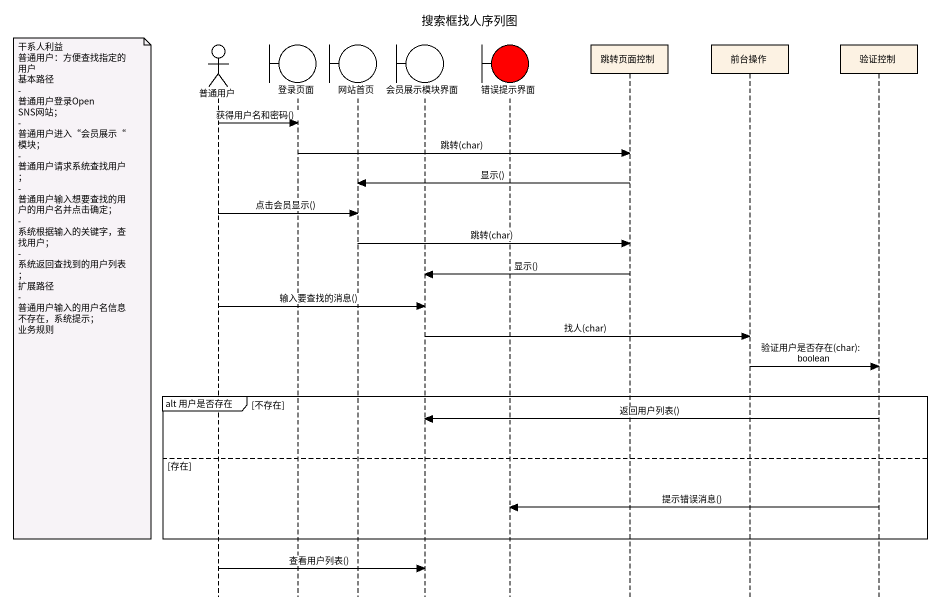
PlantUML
@startuml
title 搜索框找人序列图
hide footbox
actor 普通用户
boundary 登录页面
boundary 网站首页
boundary 会员展示模块界面
boundary 错误提示界面 #FF0000
participant 跳转页面控制
participant 前台操作
participant 验证控制

普通用户 -> 登录页面 : 获得用户名和密码()
登录页面 -> 跳转页面控制 : 跳转(char)
跳转页面控制 -> 网站首页 : 显示()
普通用户 -> 网站首页 : 点击会员显示()
网站首页 -> 跳转页面控制 : 跳转(char)
跳转页面控制 -> 会员展示模块界面 : 显示()
note left of 普通用户
  干系人利益
  普通用户：方便查找指定的用户
  基本路径
  - 普通用户登录OpenSNS网站；
  - 普通用户进入“会员展示“模块；
  - 普通用户请求系统查找用户；
  - 普通用户输入想要查找的用户的用户名并点击确定；
  - 系统根据输入的关键字，查找用户；
  - 系统返回查找到的用户列表；
  扩展路径
  - 普通用户输入的用户名信息不存在，系统提示；
  业务规则
end note
普通用户 -> 会员展示模块界面 : 输入要查找的消息()
会员展示模块界面 -> 前台操作 : 找人(char)
前台操作 -> 验证控制 : 验证用户是否存在(char): boolean
group alt 用户是否存在 [不存在]
  验证控制 -> 会员展示模块界面 : 返回用户列表()
else 存在
  验证控制 -> 错误提示界面 : 提示错误消息()
end
普通用户 -> 会员展示模块界面 : 查看用户列表()
@enduml
